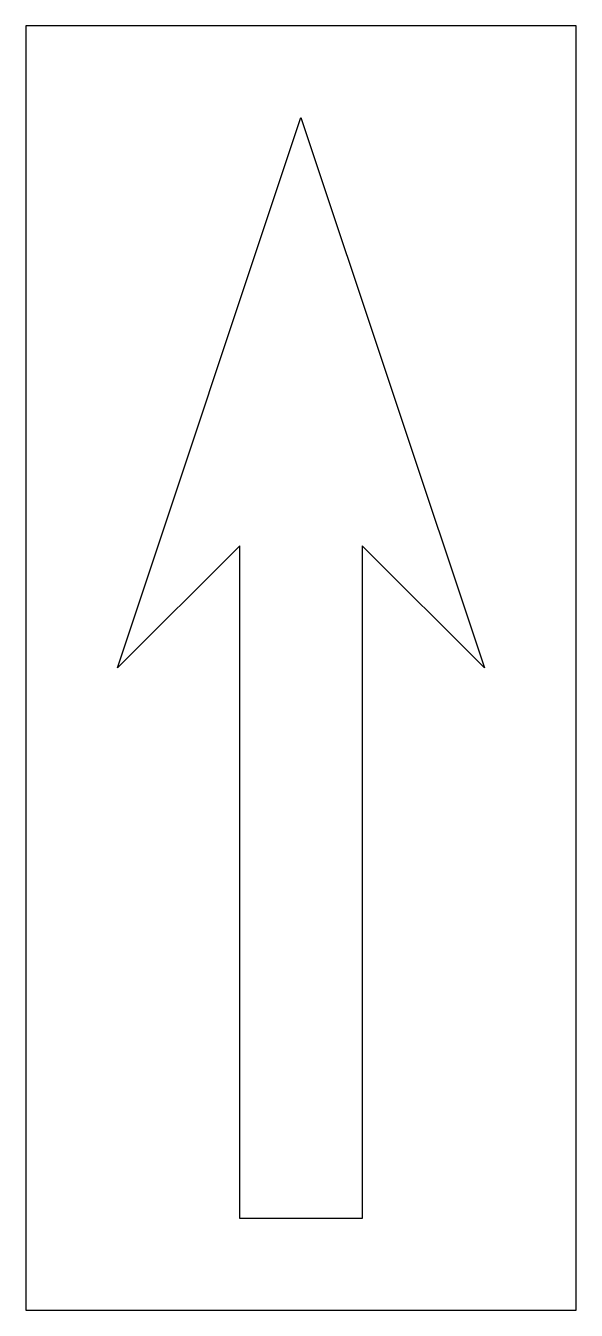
# Model space of a CAD drawing. Extents: x 0 to 36, y 0 to 84.
import ezdxf

# ---------------------------------------------------------------- set-up
doc = ezdxf.new("R2010")
doc.units = 0
doc.layers.add('CUT', color=7, linetype='Continuous')
doc.layers.add('OUTSIDE', color=1, linetype='Continuous')

msp = doc.modelspace()

# ---------------------------------------------------------------- linework, layer by layer
at = {"layer": 'CUT'}
msp.add_lwpolyline([(29.9939, 42), (21.998, 49.996), (21.998, 6), (14.0021, 6), (14.0021, 49.996), (6.0061, 42), (17.9819, 78)], close=True, dxfattribs=at)
at = {"layer": 'OUTSIDE'}
msp.add_lwpolyline([(0, 0), (36, 0), (36, 84), (0, 84)], close=True, dxfattribs=at)

doc.saveas('drawing.dxf')
